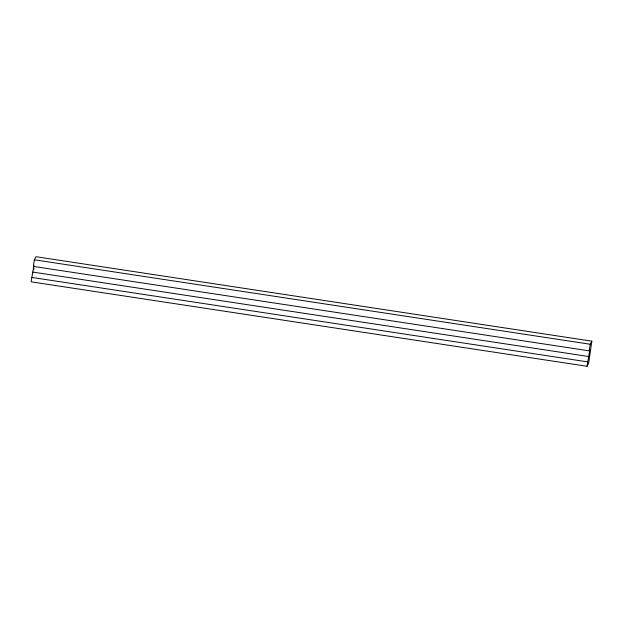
<?xml version="1.0" encoding="UTF-8"?>
<svg xmlns="http://www.w3.org/2000/svg" width="623" height="623" viewBox="0 0 623 623"><rect width="100%" height="100%" fill="white"/><g stroke="black" fill="none" stroke-linecap="round" stroke-linejoin="round"><path stroke-width="0.93" d="M33.377 266.403L33.868 265.476L31.15 281.837L587.037 366.293L588.673 363.209L591.85 341.163L35.963 256.707L34.327 259.791L33.377 266.403L589.265 350.858L589.755 349.931L587.037 366.293M33.704 269.915L33.977 268.03M589.265 350.858L590.215 344.246L591.85 341.163M34.327 259.791L590.215 344.246M32.91 272.095L588.797 356.551M31.789 277.43L587.676 361.885"/></g></svg>
